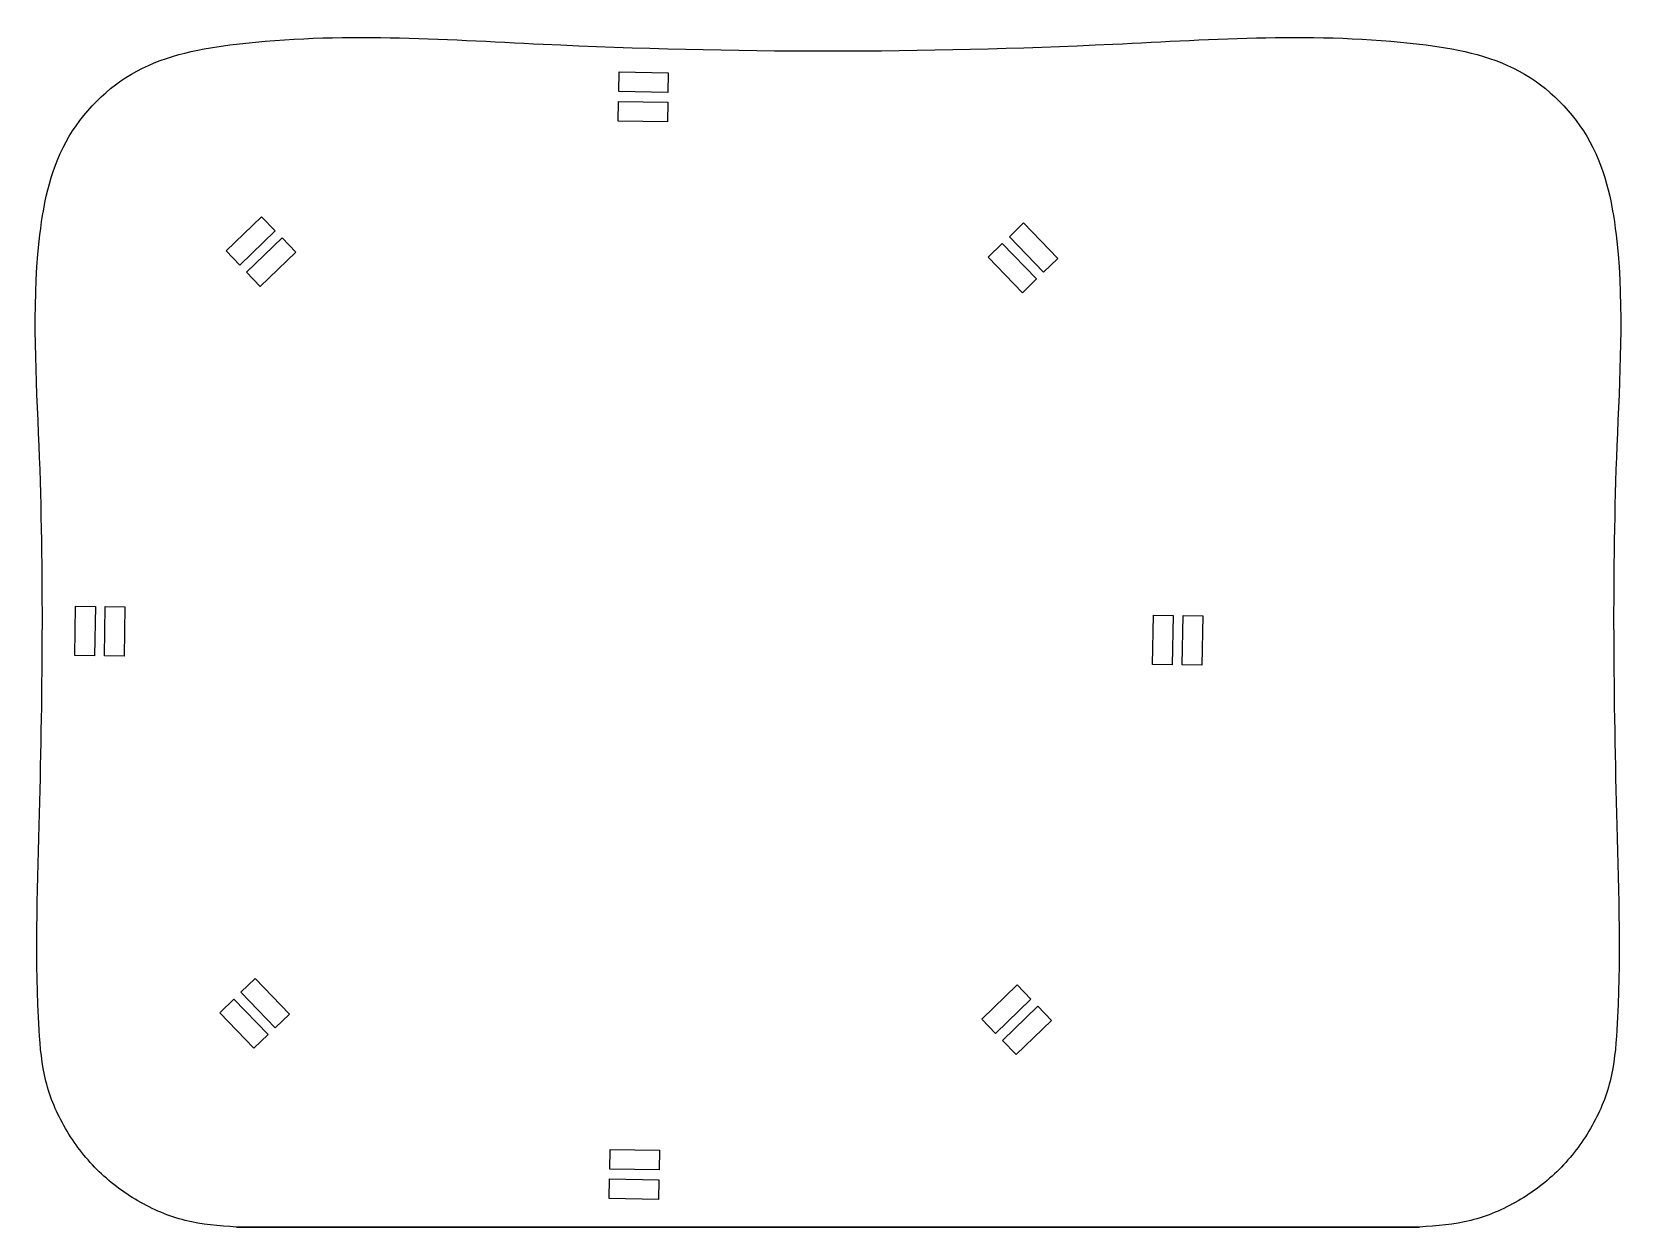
# Model space of a CAD drawing. Extents: x -1 to 161, y 0 to 121.
import ezdxf

# ---------------------------------------------------------------- set-up
doc = ezdxf.new("R2010")
doc.units = 0
doc.layers.get('0').update_dxf_attribs({"linetype": 'CONTINUOUS'})

msp = doc.modelspace()

# ---------------------------------------------------------------- linework, layer by layer
at = {"color": 7}
for points in [[(58.912433, 115.335538), (58.947338, 117.335235), (63.946577, 117.247972), (63.911672, 115.248278), (58.912433, 115.335538), (58.912433, 115.335538)], [(58.89498, 114.335693), (63.89422, 114.24843), (63.859314, 112.248736), (58.860075, 112.335996), (58.89498, 114.335693), (58.89498, 114.335693)], [(20.480867, 97.728687), (19.091551, 99.167369), (22.688251, 102.640661), (24.077566, 101.201979), (20.480867, 97.728687), (20.480867, 97.728687)], [(98.537579, 100.610241), (99.976257, 101.999559), (103.449549, 98.40286), (102.010871, 97.013542), (98.537579, 100.610241), (98.537579, 100.610241)], [(21.175526, 97.009348), (24.772225, 100.48264), (26.16154, 99.043961), (22.564844, 95.570669), (21.175526, 97.009348), (21.175526, 97.009348)], [(97.818239, 99.915585), (101.291531, 96.318886), (99.85285, 94.929568), (96.379558, 98.526267), (97.818239, 99.915585), (97.818239, 99.915585)], [(5.75557, 58.103544), (3.755875, 58.138447), (3.843137, 63.137686), (5.842833, 63.102781), (5.75557, 58.103544), (5.75557, 58.103544)], [(6.755418, 58.086092), (6.84268, 63.085328), (8.842376, 63.050426), (8.755114, 58.051186), (6.755418, 58.086092), (6.755418, 58.086092)], [(115.144581, 62.196128), (115.057321, 57.196888), (113.057624, 57.231794), (113.144887, 62.231033), (115.144581, 62.196128), (115.144581, 62.196128)], [(116.14443, 62.178675), (118.144124, 62.14377), (118.056863, 57.144533), (116.057167, 57.179439), (116.14443, 62.178675), (116.14443, 62.178675)], [(24.081763, 20.366643), (20.608471, 23.963339), (22.047149, 25.352652), (25.520441, 21.755938), (24.081763, 20.366643), (24.081763, 20.366643)], [(100.724474, 23.272883), (97.127774, 19.799574), (95.738459, 21.238258), (99.335158, 24.711539), (100.724474, 23.272883), (100.724474, 23.272883)], [(23.362421, 19.671981), (21.923742, 18.282658), (18.45045, 21.879354), (19.889129, 23.268678), (23.362421, 19.671981), (23.362421, 19.671981)], [(101.419133, 22.553526), (102.80845, 21.114842), (99.211751, 17.641562), (97.822433, 19.080246), (101.419133, 22.553526), (101.419133, 22.553526)], [(63.005019, 5.946527), (58.00578, 6.03379), (58.040685, 8.033475), (63.039924, 7.946212), (63.005019, 5.946527), (63.005019, 5.946527)], [(62.987567, 4.94667), (62.952661, 2.946984), (57.953422, 3.034247), (57.988327, 5.033933), (62.987567, 4.94667), (62.987567, 4.94667)], [(140.141111, 0.141103), (20.141111, 0.141103)], [(140.141111, 0.141103), (140.141111, 0.141103)]]:
    msp.add_lwpolyline(points, close=True, dxfattribs=at)
msp.add_open_spline([(20.141111, 0.141103), (18.390864, 0.274427), (14.904853, 0.539972), (10.027755, 2.63849), (5.831971, 5.831115), (2.635415, 10.028109), (0.551355, 14.904323), (-0.350291, 25.328732), (0.403815, 46.788054), (0.734891, 73.505589), (-0.834855, 96.670534), (1.854904, 110.56915), (9.708425, 118.447849), (27.096715, 121.644287), (60.080213, 119.227493), (100.202009, 119.227493), (133.185507, 121.644288), (150.573797, 118.447849), (158.427317, 110.56915), (161.117076, 96.670534), (159.547331, 73.505589), (159.878407, 46.788054), (160.632512, 25.328732), (159.730866, 14.904323), (157.646807, 10.028109), (154.450251, 5.831115), (150.254467, 2.63849), (145.377369, 0.539972), (141.891358, 0.274427), (140.141111, 0.141103)], degree=3, knots=[0, 0, 0, 0, 5.2355, 10.427675, 15.663175, 20.898676, 26.09085, 31.326351, 52.067089, 90.585602, 111.32634, 121.783523, 131.930549, 142.387731, 173.498842, 231.27662, 262.387731, 272.844913, 282.991938, 293.449121, 314.189859, 352.708372, 373.44911, 378.684611, 383.876785, 389.112285, 394.347786, 399.53996, 404.775461, 404.775461, 404.775461, 404.775461], dxfattribs=at)

doc.saveas('drawing.dxf')
